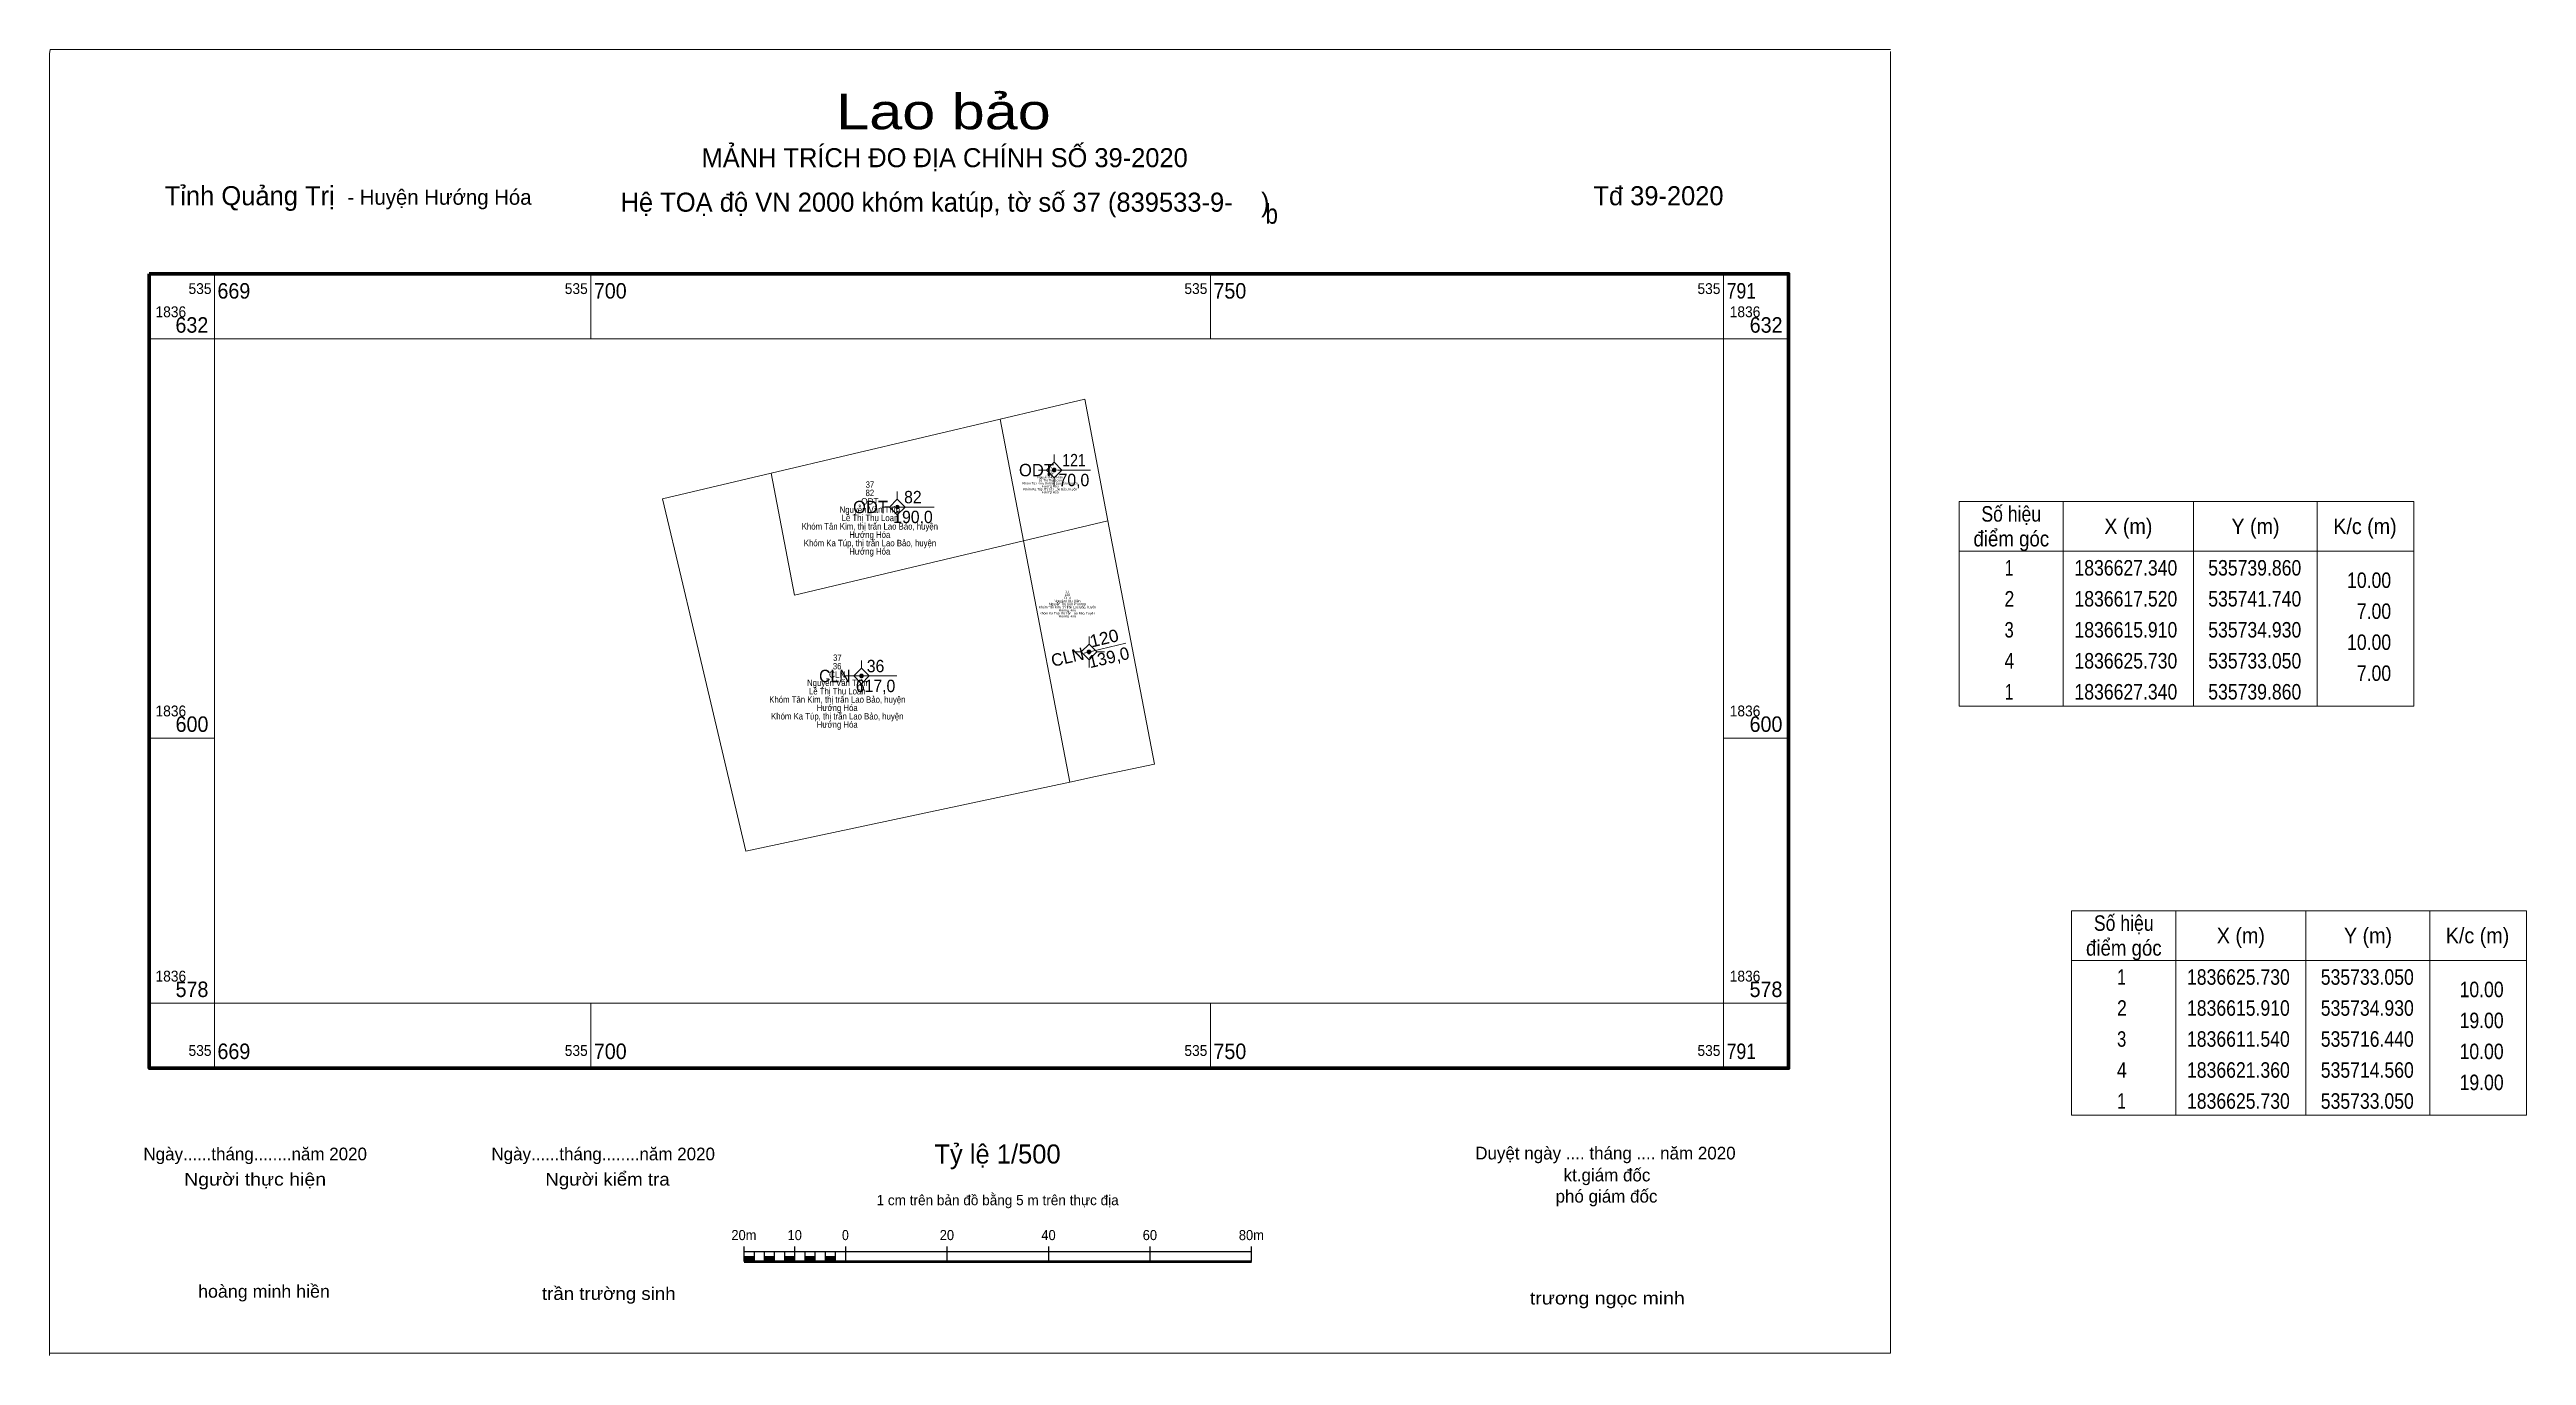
# Model space of a CAD drawing. Header units: metres. Extents: x 535656 to 535856, y 1836550 to 1836656.
import ezdxf
from ezdxf.enums import TextEntityAlignment as Align

# ---------------------------------------------------------------- set-up
doc = ezdxf.new("R2010")
doc.units = ezdxf.units.M
doc.header["$LTSCALE"] = 0.41
for name, color, linetype, lineweight in [('10', 7, 'Continuous', 13), ('11', 7, 'Continuous', 13), ('13', 7, 'Continuous', 13), ('2', 7, 'Continuous', 25), ('51', 7, 'Continuous', 13), ('63', 7, 'Continuous', 13)]:
    doc.layers.add(name, color=color, linetype=linetype, lineweight=lineweight)
doc.layers.add('15', color=7, linetype='Continuous')
doc.layers.add('4', color=7, linetype='Continuous')

msp = doc.modelspace()

# ---------------------------------------------------------------- hatches: boundary and pattern name
at = {"layer": '11'}
for points in [[(535737.5448, 1836621.625, 1), (535737.2447, 1836621.625, 1)], [(535724.8948, 1836618.635, 1), (535724.5948, 1836618.635, 1)], [(535740.3561, 1836606.9459, 1), (535740.0561, 1836606.9459, 1)], [(535721.9935, 1836605.0059, 1), (535721.6935, 1836605.0059, 1)]]:
    msp.add_hatch(color=256, dxfattribs=at).paths.add_polyline_path(points)
at = {"layer": '2'}
for points in [[(535712.39, 1836557.77), (535713.21, 1836557.77), (535713.21, 1836558.17), (535712.39, 1836558.17)], [(535714.02, 1836557.77), (535714.84, 1836557.77), (535714.84, 1836558.17), (535714.02, 1836558.17)], [(535715.66, 1836557.77), (535716.48, 1836557.77), (535716.48, 1836558.17), (535715.66, 1836558.17)], [(535717.3, 1836557.77), (535718.12, 1836557.77), (535718.12, 1836558.17), (535717.3, 1836558.17)], [(535718.94, 1836557.77), (535719.76, 1836557.77), (535719.76, 1836558.17), (535718.94, 1836558.17)]]:
    msp.add_hatch(color=256, dxfattribs=at).paths.add_polyline_path(points)

# ---------------------------------------------------------------- linework, layer by layer
at = {"layer": '10'}
for p, q in [((535714.56, 1836621.36), (535733.05, 1836625.73)), ((535733.05, 1836625.73), (535734.93, 1836615.91)), ((535734.93, 1836615.91), (535741.74, 1836617.52)), ((535741.74, 1836617.52), (535742.7, 1836612.48)), ((535734.93, 1836615.91), (535738.65, 1836596.45))]:
    msp.add_line(p, q, dxfattribs=at)
for points in [[(535733.05, 1836625.73), (535739.86, 1836627.34), (535741.74, 1836617.52)], [(535714.56, 1836621.36), (535705.8, 1836619.29), (535707.43, 1836612.41), (535708.1, 1836609.56), (535712.51, 1836590.89), (535738.65, 1836596.45)], [(535714.56, 1836621.36), (535716.44, 1836611.54), (535734.93, 1836615.91)], [(535742.7, 1836612.48), (535745.49, 1836597.9), (535740.72, 1836596.89), (535738.65, 1836596.45)]]:
    msp.add_lwpolyline(points, dxfattribs=at)
at = {"layer": '11'}
for p, q in [((535736.77, 1836621.62), (535736.14, 1836621.62)), ((535737.4, 1836622.88), (535737.4, 1836622.25)), ((535738.64, 1836621.62), (535738.02, 1836621.62)), ((535724.74, 1836619.88), (535724.74, 1836619.26)), ((535737.4, 1836621), (535737.4, 1836620.38)), ((535724.12, 1836618.64), (535723.5, 1836618.64)), ((535724.74, 1836618.01), (535724.74, 1836617.38)), ((535726, 1836618.64), (535725.37, 1836618.64)), ((535740.21, 1836608.2), (535740.21, 1836607.57)), ((535721.84, 1836606.26), (535721.84, 1836605.63)), ((535739.58, 1836606.95), (535738.96, 1836606.95)), ((535740.21, 1836606.32), (535740.21, 1836605.7)), ((535741.46, 1836606.95), (535740.83, 1836606.95)), ((535721.22, 1836605.01), (535720.59, 1836605.01)), ((535721.84, 1836604.38), (535721.84, 1836603.76)), ((535723.09, 1836605.01), (535722.47, 1836605.01))]:
    msp.add_line(p, q, dxfattribs=at)
for points in [[(535737.4, 1836622.25), (535736.77, 1836621.62), (535737.4, 1836621), (535738.02, 1836621.62)], [(535724.74, 1836619.26), (535724.12, 1836618.64), (535724.74, 1836618.01), (535725.37, 1836618.64)], [(535740.21, 1836607.57), (535739.58, 1836606.95), (535740.21, 1836606.32), (535740.83, 1836606.95)], [(535721.84, 1836605.63), (535721.22, 1836605.01), (535721.84, 1836604.38), (535722.47, 1836605.01)]]:
    msp.add_lwpolyline(points, close=True, dxfattribs=at)
for centre in [(535737.3947, 1836621.625), (535724.7448, 1836618.635), (535740.2061, 1836606.9459), (535721.8435, 1836605.0059)]:
    msp.add_circle(centre, 0.15, dxfattribs=at)
at = {"layer": '13'}
for p, q in [((535737.66, 1836621.62), (535740.32, 1836621.62)), ((535724.28, 1836618.64), (535727.71, 1836618.64)), ((535739.83, 1836606.86), (535743.17, 1836607.65)), ((535721.26, 1836605.01), (535724.69, 1836605.01))]:
    msp.add_line(p, q, dxfattribs=at)
at = {"layer": '2', "lineweight": 13}
for p, q in [((535656.37, 1836655.54), (535804.87, 1836655.54)), ((535804.88, 1836655.38), (535804.88, 1836550.38)), ((535804.87, 1836550.38), (535656.37, 1836550.38))]:
    msp.add_line(p, q, dxfattribs=at)
at = {"layer": '2'}
for p, q in [((535712.39, 1836557.77), (535712.39, 1836558.99)), ((535712.39, 1836558.58), (535753.33, 1836558.58)), ((535713.21, 1836557.77), (535713.21, 1836558.58)), ((535714.02, 1836557.77), (535714.02, 1836558.58)), ((535714.84, 1836557.77), (535714.84, 1836558.58)), ((535715.66, 1836557.77), (535715.66, 1836558.58)), ((535716.48, 1836557.77), (535716.48, 1836558.99)), ((535717.3, 1836557.77), (535717.3, 1836558.58)), ((535718.12, 1836557.77), (535718.12, 1836558.58)), ((535718.94, 1836557.77), (535718.94, 1836558.58)), ((535719.76, 1836557.77), (535719.76, 1836558.58)), ((535720.58, 1836557.77), (535720.58, 1836558.99)), ((535728.77, 1836557.77), (535728.77, 1836558.99)), ((535736.96, 1836557.77), (535736.96, 1836558.99)), ((535745.14, 1836557.77), (535745.14, 1836558.99)), ((535753.33, 1836557.77), (535753.33, 1836558.99))]:
    msp.add_line(p, q, dxfattribs=at)
at = {"layer": '2', "lineweight": 53}
msp.add_line((535712.39, 1836557.77), (535753.33, 1836557.77), dxfattribs=at)
at = {"layer": '2', "lineweight": 13}
msp.add_lwpolyline([(535656.33, 1836550.2), (535656.33, 1836655.2), (535656.37, 1836655.54)], dxfattribs=at)
for points in [[(535712.39, 1836557.77), (535713.21, 1836557.77), (535713.21, 1836558.17), (535712.39, 1836558.17)], [(535714.02, 1836557.77), (535714.84, 1836557.77), (535714.84, 1836558.17), (535714.02, 1836558.17)], [(535715.66, 1836557.77), (535716.48, 1836557.77), (535716.48, 1836558.17), (535715.66, 1836558.17)], [(535717.3, 1836557.77), (535718.12, 1836557.77), (535718.12, 1836558.17), (535717.3, 1836558.17)], [(535718.94, 1836557.77), (535719.76, 1836557.77), (535719.76, 1836558.17), (535718.94, 1836558.17)]]:
    msp.add_lwpolyline(points, close=True, dxfattribs=at)
at = {"layer": '51'}
msp.add_line((535733.05, 1836625.73), (535734.93, 1836615.91), dxfattribs=at)
at = {"layer": '63'}
for p, q in [((535669.63, 1836632.2), (535669.63, 1836637.45)), ((535700, 1836632.2), (535700, 1836637.45)), ((535750, 1836632.2), (535750, 1836637.45)), ((535791.41, 1836632.2), (535791.41, 1836637.45)), ((535669.63, 1836632.2), (535664.38, 1836632.2)), ((535791.41, 1836632.2), (535796.66, 1836632.2)), ((535818.82, 1836619.08), (535818.82, 1836602.58)), ((535829.32, 1836619.08), (535829.32, 1836602.58)), ((535839.32, 1836619.08), (535839.32, 1836602.58)), ((535810.42, 1836615.08), (535847.12, 1836615.08)), ((535669.63, 1836600), (535664.38, 1836600)), ((535791.41, 1836600), (535796.66, 1836600)), ((535827.9, 1836586.07), (535827.9, 1836569.57)), ((535838.4, 1836586.07), (535838.4, 1836569.57)), ((535848.4, 1836586.07), (535848.4, 1836569.57)), ((535819.5, 1836582.07), (535856.2, 1836582.07)), ((535669.63, 1836578.61), (535664.38, 1836578.61)), ((535669.63, 1836578.61), (535669.63, 1836573.36)), ((535700, 1836578.61), (535700, 1836573.36)), ((535750, 1836578.61), (535750, 1836573.36)), ((535791.41, 1836578.61), (535791.41, 1836573.36)), ((535791.41, 1836578.61), (535796.66, 1836578.61))]:
    msp.add_line(p, q, dxfattribs=at)
at = {"layer": '63', "lineweight": 70}
msp.add_lwpolyline([(535664.38, 1836637.45), (535796.66, 1836637.45), (535796.66, 1836573.36), (535664.38, 1836573.36)], close=True, dxfattribs=at)
at = {"layer": '63'}
for points in [[(535669.63, 1836632.2), (535791.41, 1836632.2), (535791.41, 1836578.61), (535669.63, 1836578.61)], [(535810.42, 1836619.08), (535847.12, 1836619.08), (535847.12, 1836602.58), (535810.42, 1836602.58)], [(535819.5, 1836586.07), (535856.2, 1836586.07), (535856.2, 1836569.57), (535819.5, 1836569.57)]]:
    msp.add_lwpolyline(points, close=True, dxfattribs=at)

# ---------------------------------------------------------------- texts
at = {"layer": '13'}
for s, width, p in [('121', 0.85, (535739, 1836621.92)), ('82', 0.95, (535725.995, 1836618.94)), ('36', 0.95, (535722.985, 1836605.31))]:
    msp.add_text(s, height=1, dxfattribs=dict(at, width=width)).set_placement(p, align=Align.CENTER)
at = {"layer": '13', "width": 1.05}
msp.add_text('120', height=1, rotation=13.301, dxfattribs=at).set_placement((535741.545, 1836607.5731), align=Align.CENTER)
at = {"layer": '15'}
for s, height, width, p in [('121', 0.1862, 0.8, (535737.06, 1836621.43)), ('37', 0.1862, 0.85, (535737.08, 1836621.67)), ('82', 0.5218, 0.85, (535722.525, 1836619.52)), ('37', 0.5218, 0.85, (535722.53, 1836620.19)), ('Khóm Tân Kim, thị trấn Lao Bảo, huyện', 0.1862, 0.9, (535737.075, 1836620.47)), ('Khóm Ka Túp, thị trấn Lao Bảo, huyện', 0.1862, 0.9, (535737.075, 1836619.99)), ('Nguyễn Hữu Hiền', 0.1862, 0.9, (535737.075, 1836620.95)), ('Lê Thị Thu Loan', 0.1862, 0.9, (535737.085, 1836620.71)), ('Hướng Hóa', 0.1862, 0.9, (535737.07, 1836620.23)), ('Hướng Hóa', 0.1862, 0.9, (535737.07, 1836619.75)), ('ODT', 0.1862, 0.95, (535737.08, 1836621.19)), ('Nguyễn Văn Thìn', 0.5218, 0.9, (535722.525, 1836618.17)), ('Lê Thị Thu Loan', 0.5218, 0.9, (535722.535, 1836617.5)), ('ODT', 0.5218, 0.95, (535722.525, 1836618.84)), ('Khóm Tân Kim, thị trấn Lao Bảo, huyện', 0.5218, 0.9, (535722.525, 1836616.82)), ('Khóm Ka Túp, thị trấn Lao Bảo, huyện', 0.5218, 0.9, (535722.535, 1836615.47)), ('Hướng Hóa', 0.5218, 0.9, (535722.515, 1836616.15)), ('Hướng Hóa', 0.5218, 0.9, (535722.515, 1836614.8)), ('120', 0.1918, 0.9, (535738.46, 1836611.46)), ('37', 0.1918, 0.85, (535738.46, 1836611.71)), ('Khóm Tân Kim, thị trấn Lao Bảo, huyện', 0.1918, 0.9, (535738.47, 1836610.47)), ('Khóm Ka Túp, thị trấn Lao Bảo, huyện', 0.1918, 0.9, (535738.46, 1836609.97)), ('Nguyễn Thị Liên Phương', 0.1918, 0.9, (535738.465, 1836610.72)), ('Nguyễn Hữu Hiền', 0.1918, 0.9, (535738.46, 1836610.96)), ('Hướng Hóa', 0.1918, 0.9, (535738.455, 1836610.22)), ('Hướng Hóa', 0.1918, 0.9, (535738.455, 1836609.73)), ('36', 0.5218, 0.85, (535719.885, 1836605.54)), ('37', 0.5218, 0.85, (535719.9, 1836606.22)), ('Khóm Tân Kim, thị trấn Lao Bảo, huyện', 0.5218, 0.9, (535719.9, 1836602.85)), ('Nguyễn Văn Thìn', 0.5218, 0.9, (535719.9, 1836604.2)), ('Lê Thị Thu Loan', 0.5218, 0.9, (535719.895, 1836603.52)), ('CLN', 0.5218, 0.95, (535719.89, 1836604.87)), ('Khóm Ka Túp, thị trấn Lao Bảo, huyện', 0.5218, 0.9, (535719.895, 1836601.5)), ('Hướng Hóa', 0.5218, 0.9, (535719.89, 1836602.18)), ('Hướng Hóa', 0.5218, 0.9, (535719.89, 1836600.83))]:
    msp.add_text(s, height=height, dxfattribs=dict(at, width=width)).set_placement(p, align=Align.CENTER)
msp.add_text('CLN', height=0.1918, dxfattribs=at).set_placement((535738.46, 1836611.21), align=Align.CENTER)
at = {"layer": '2'}
for s, height, width, p in [('Lao bảo', 2.865, 1.25, (535728.465, 1836649.11)), ('b', 1.597, 0.85, (535754.95, 1836641.49)), ('Người thực hiện', 1.024, 1.15, (535672.92, 1836563.9)), ('Người kiểm tra', 1.024, 1.1, (535701.355, 1836563.9)), ('20m', 0.8188, 0.95, (535712.36, 1836559.5)), ('10', 0.8188, 0.95, (535716.46, 1836559.5)), ('0', 0.8188, 0.9, (535720.55, 1836559.5)), ('20', 0.8188, 0.95, (535728.74, 1836559.5)), ('40', 0.8188, 0.95, (535736.94, 1836559.5)), ('60', 0.8188, 0.95, (535745.12, 1836559.5)), ('80m', 0.8188, 0.95, (535753.31, 1836559.5)), ('hoàng minh hiền', 1.024, 1.05, (535673.635, 1836554.86)), ('trần trường sinh', 1.024, 1.1, (535701.455, 1836554.68)), ('trương ngọc minh', 1.024, 1.15, (535782.035, 1836554.31))]:
    msp.add_text(s, height=height, dxfattribs=dict(at, width=width)).set_placement(p, align=Align.CENTER)
for s, height, p in [('MẢNH TRÍCH ĐO ĐỊA CHÍNH SỐ 39-2020', 1.535, (535728.56, 1836646.05)), ('Hệ TOẠ độ VN 2000 khóm katúp, tờ số 37 (839533-9-    )', 1.539, (535728.59, 1836642.46)), ('Ngày......tháng........năm 2020', 1.024, (535672.925, 1836565.94)), ('Ngày......tháng........năm 2020', 1.024, (535701.005, 1836565.94)), ('Tỷ lệ 1/500', 1.54, (535732.825, 1836565.68)), ('Duyệt ngày .... tháng .... năm 2020', 1.024, (535781.88, 1836566.01)), ('phó giám đốc', 1.024, (535781.965, 1836562.53)), ('kt.giám đốc', 1.024, (535782.005, 1836564.24)), ('1 cm trên bản đồ bằng 5 m trên thực địa', 0.8188, (535732.835, 1836562.32))]:
    msp.add_text(s, height=height, dxfattribs=at).set_placement(p, align=Align.CENTER)
for s, height, p in [('Tỉnh Quảng Trị ', 1.539, (535665.62, 1836642.98)), ('- Huyện Hướng Hóa', 1.228, (535680.36, 1836643.02))]:
    msp.add_text(s, height=height, dxfattribs=at).set_placement(p)
for s, height, p in [(' Tđ 39-2020', 1.535, (535791.41, 1836642.98)), ('ODT', 1, (535737.38, 1836621.12)), ('ODT', 1, (535723.99, 1836618.14))]:
    msp.add_text(s, height=height, dxfattribs=at).set_placement(p, align=Align.RIGHT)
at = {"layer": '2', "width": 0.95}
msp.add_text('CLN', height=1, dxfattribs=at).set_placement((535720.97, 1836604.51), align=Align.RIGHT)
at = {"layer": '2'}
msp.add_text('CLN', height=1, rotation=13.301, dxfattribs=at).set_placement((535739.8899, 1836606.3536), align=Align.RIGHT)
at = {"layer": '4', "width": 0.95}
for s, p in [('70,0', (535738.99, 1836620.32)), ('190,0', (535726.005, 1836617.34)), ('617,0', (535722.985, 1836603.71))]:
    msp.add_text(s, height=1, dxfattribs=at).set_placement(p, align=Align.CENTER)
at = {"layer": '4'}
msp.add_text('139,0', height=1, rotation=13.301, dxfattribs=at).set_placement((535741.915, 1836606.0184), align=Align.CENTER)
at = {"layer": '63'}
for s, height, width, p in [('535', 0.875, 0.95, (535669.4, 1836635.82)), ('535', 0.875, 0.95, (535699.76, 1836635.82)), ('535', 0.875, 0.95, (535749.76, 1836635.82)), ('535', 0.875, 0.95, (535791.16, 1836635.82)), ('632', 1.25, 0.95, (535669.14, 1836632.7)), ('632', 1.25, 0.95, (535796.17, 1836632.7)), ('10.00', 1.25, 0.85, (535845.28, 1836612.11)), ('7.00', 1.25, 0.85, (535845.28, 1836609.61)), ('10.00', 1.25, 0.85, (535845.28, 1836607.11)), ('7.00', 1.25, 0.85, (535845.28, 1836604.61)), ('600', 1.25, 0.95, (535669.15, 1836600.5)), ('600', 1.25, 0.95, (535796.16, 1836600.5)), ('578', 1.25, 0.95, (535669.15, 1836579.11)), ('578', 1.25, 0.95, (535796.16, 1836579.11)), ('10.00', 1.25, 0.85, (535854.36, 1836579.1)), ('19.00', 1.25, 0.85, (535854.36, 1836576.6)), ('535', 0.875, 0.95, (535669.4, 1836574.36)), ('535', 0.875, 0.95, (535699.76, 1836574.36)), ('535', 0.875, 0.95, (535749.76, 1836574.36)), ('535', 0.875, 0.95, (535791.16, 1836574.36)), ('10.00', 1.25, 0.85, (535854.36, 1836574.1)), ('19.00', 1.25, 0.85, (535854.36, 1836571.6))]:
    msp.add_text(s, height=height, dxfattribs=dict(at, width=width)).set_placement(p, align=Align.RIGHT)
for s, height, width, p in [('669', 1.25, 0.95, (535669.88, 1836635.45)), ('700', 1.25, 0.95, (535700.25, 1836635.45)), ('750', 1.25, 0.95, (535750.25, 1836635.45)), ('791', 1.25, 0.85, (535791.66, 1836635.45)), ('1836', 0.875, 0.95, (535664.88, 1836633.95)), ('1836', 0.875, 0.95, (535791.91, 1836633.95)), ('1836', 0.875, 0.95, (535664.88, 1836601.75)), ('1836', 0.875, 0.95, (535791.91, 1836601.75)), ('1836', 0.875, 0.95, (535664.88, 1836580.36)), ('1836', 0.875, 0.95, (535791.91, 1836580.36)), ('669', 1.25, 0.95, (535669.88, 1836574.11)), ('700', 1.25, 0.95, (535700.25, 1836574.11)), ('750', 1.25, 0.95, (535750.25, 1836574.11)), ('791', 1.25, 0.85, (535791.66, 1836574.11))]:
    msp.add_text(s, height=height, dxfattribs=dict(at, width=width)).set_placement(p)
for s, width, p in [('Số hiệu', 0.85, (535814.625, 1836617.46)), ('X (m)', 0.95, (535824.075, 1836616.46)), ('Y (m)', 0.95, (535834.335, 1836616.46)), ('K/c (m)', 0.95, (535843.17, 1836616.46)), ('điểm góc', 0.9, (535814.63, 1836615.46)), (' 1', 0.75, (535814.275, 1836613.11)), ('1836627.340', 0.85, (535823.875, 1836613.11)), ('535739.860', 0.85, (535834.275, 1836613.11)), (' 2', 0.85, (535814.28, 1836610.61)), ('1836617.520', 0.85, (535823.875, 1836610.61)), ('535741.740', 0.85, (535834.275, 1836610.61)), (' 3', 0.8, (535814.27, 1836608.11)), ('1836615.910', 0.85, (535823.875, 1836608.11)), ('535734.930', 0.85, (535834.275, 1836608.11)), (' 4', 0.85, (535814.275, 1836605.61)), ('1836625.730', 0.85, (535823.875, 1836605.61)), ('535733.050', 0.85, (535834.275, 1836605.61)), (' 1', 0.75, (535814.275, 1836603.11)), ('1836627.340', 0.85, (535823.875, 1836603.11)), ('535739.860', 0.85, (535834.275, 1836603.11)), ('Số hiệu', 0.85, (535823.705, 1836584.45)), ('điểm góc', 0.9, (535823.71, 1836582.45)), ('X (m)', 0.95, (535833.155, 1836583.45)), ('Y (m)', 0.95, (535843.415, 1836583.45)), ('K/c (m)', 0.95, (535852.25, 1836583.45)), (' 1', 0.75, (535823.355, 1836580.1)), ('1836625.730', 0.85, (535832.955, 1836580.1)), ('535733.050', 0.85, (535843.355, 1836580.1)), (' 2', 0.85, (535823.36, 1836577.6)), ('1836615.910', 0.85, (535832.955, 1836577.6)), ('535734.930', 0.85, (535843.355, 1836577.6)), (' 3', 0.8, (535823.35, 1836575.1)), ('1836611.540', 0.85, (535832.955, 1836575.1)), ('535716.440', 0.85, (535843.355, 1836575.1)), (' 4', 0.85, (535823.355, 1836572.6)), ('1836621.360', 0.85, (535832.955, 1836572.6)), ('535714.560', 0.85, (535843.355, 1836572.6)), (' 1', 0.75, (535823.355, 1836570.1)), ('1836625.730', 0.85, (535832.955, 1836570.1)), ('535733.050', 0.85, (535843.355, 1836570.1))]:
    msp.add_text(s, height=1.25, dxfattribs=dict(at, width=width)).set_placement(p, align=Align.CENTER)

doc.saveas('drawing.dxf')
